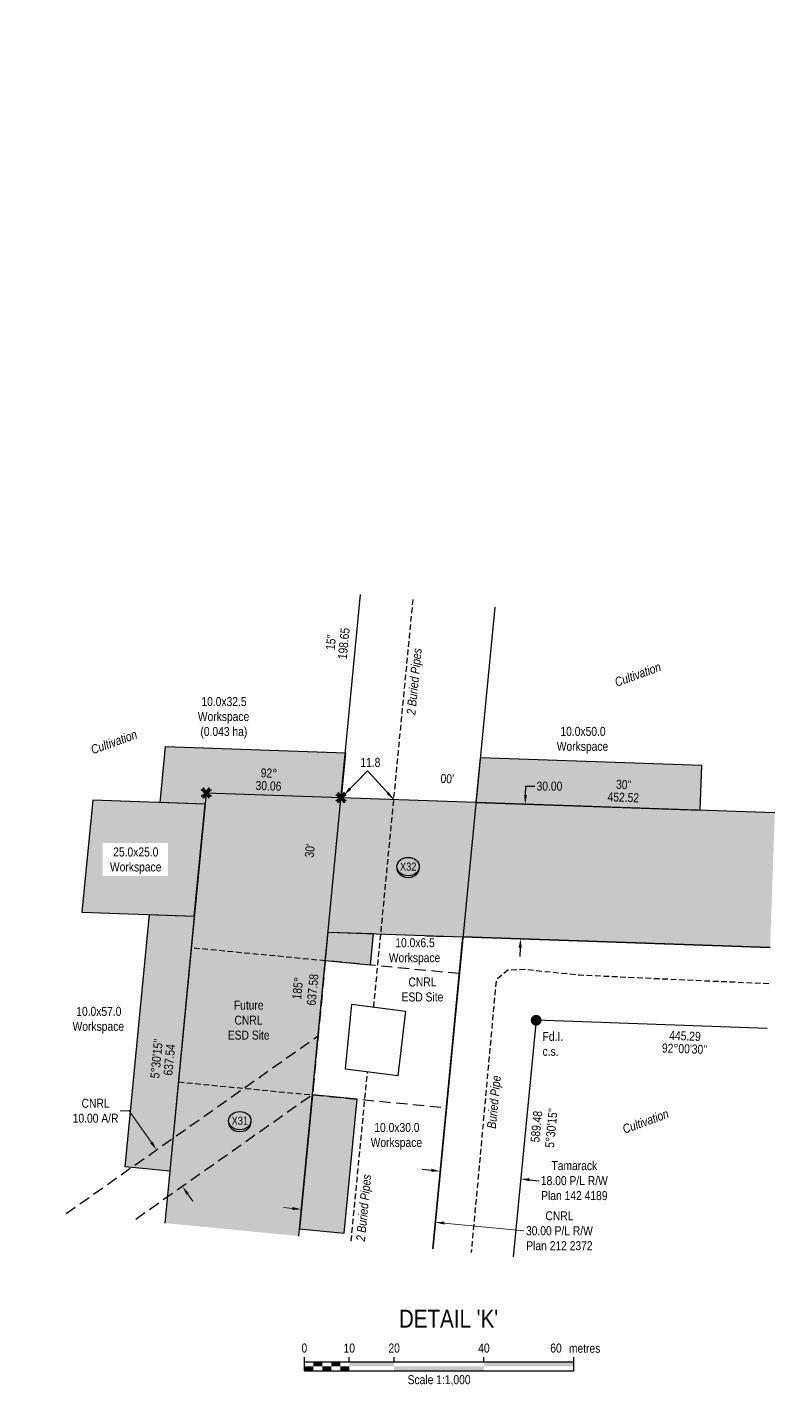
# Model space of a CAD drawing. Extents: x 338216 to 346362, y 6125251 to 6136161.
# Drawn here: x 340804 to 341637, y 6134000 to 6135513 of the extents above; entities that cross this region are included whole.
import ezdxf
from ezdxf.enums import TextEntityAlignment as Align

# ---------------------------------------------------------------- set-up
doc = ezdxf.new("R2010")
doc.units = 0
doc.header["$LTSCALE"] = 5
doc.header["$PDSIZE"] = 0.5
for name, pattern in [('foc-ACCESSROAD', [3.75, 2.5, -1.25]), ('HIDDEN2', [1.875, 1.25, -0.625]), ('UG_PIPE', [1.875, 1.25, -0.625])]:
    doc.linetypes.add(name, pattern=pattern)
doc.layers.get('Defpoints').update_dxf_attribs({"color": 9})
for name, color, linetype in [('AS-FENCE', 48, 'foc-FENCE'), ('AS-PIPE-UG', 44, 'UG_PIPE'), ('AS-PIPE-UG-T', 44, 'Continuous'), ('C-AR', 13, 'foc-ACCESSROAD'), ('C-RW', 13, 'Continuous'), ('C-WS', 13, 'foc-ACCESSROAD'), ('DETAIL-T', 7, 'Continuous'), ('F-RW', 190, 'Continuous'), ('L-BD', 7, 'Continuous'), ('L-BD1', 253, 'Continuous'), ('L-MON', 1, 'Continuous'), ('P-CROSSINGS', 250, 'Continuous'), ('P-PROPOSED', 10, 'Continuous'), ('P-PROPOSED-H', 21, 'Continuous'), ('P-TEMP-BLUE', 146, 'Continuous'), ('P-TEMP-BLUE-T', 146, 'Continuous'), ('P-TXT', 4, 'Continuous'), ('T-EXISTING TFA', 220, 'HIDDEN2'), ('T-EXISTING TFA-T', 220, 'Continuous')]:
    doc.layers.add(name, color=color, linetype=linetype)
for name, color, linetype, lineweight in [('C-AR-T', 13, 'Continuous', 9), ('C-RW-T', 13, 'Continuous', 9), ('T-TEXT', 48, 'Continuous', 18), ('T-TIE-T', 201, 'Continuous', 18)]:
    doc.layers.add(name, color=color, linetype=linetype, lineweight=lineweight)
doc.layers.add('P-TEMP-BLUE-H', color=7, linetype='Continuous', true_color=0x99e6ff)
doc.styles.add('80', font='ARIALN.TTF', dxfattribs={"height": 10})
doc.styles.add('80CG', font='ARIALN.TTF', dxfattribs={"height": 10})
doc.styles.add('80L', font='ARIALN.TTF', dxfattribs={"height": 10})
doc.styles.add('80LS', font='ARIALNI.TTF', dxfattribs={"height": 10})
doc.styles.add('Crossing', font='ARIALN.TTF', dxfattribs={"height": 10})
doc.styles.add('foc-LtypeFont', font='ARIALN.TTF', dxfattribs={"height": 7.35})
doc.linetypes.add('foc-FENCE', pattern='A,10,-1,["X",foc-LtypeFont,S=0.2,R=0,X=-0.625,Y=-0.75],-1.24', length=12.24)
doc.dimstyles.new('Compass 5 000', dxfattribs={"dimscale": 5, "dimtxt": 9, "dimasz": 2, "dimexe": 0.2, "dimexo": 0.0625, "dimgap": 0.5, "dimtad": 0, "dimtih": 1, "dimtoh": 1, "dimzin": 0, "dimdsep": 46, "dimtxsty": '80CG', "dimcen": 0.1, "dimse1": 1, "dimse2": 1, "dimclrd": 256, "dimclrt": 256, "dimaunit": 1, "dimadec": 4, "dimazin": 0, "dimtfac": 0.06, "dimtofl": 0, "dimtmove": 0, "dimatfit": 1, "dimfxl": 0.2, "dimtolj": 1, "dimtzin": 0, "dimlwd": -1, "dimarcsym": 0})

# ---------------------------------------------------------------- blocks, each defined once
blk = doc.blocks.new('xing2')
h = blk.add_hatch(color=50)
h.dxf.hatch_style = 1
edge = h.paths.add_edge_path()
edge.add_ellipse((0, 0), major_axis=(-12.5, 0), ratio=0.816297, start_angle=0, end_angle=360)
h = blk.add_hatch(color=250)
h.dxf.hatch_style = 1
edge = h.paths.add_edge_path()
edge.add_ellipse((0, -2), major_axis=(-12.5, 0), ratio=0.816297, start_angle=0, end_angle=180)
edge.add_line((12.5, -2), (12.5, 0))
edge.add_ellipse((0, 0), major_axis=(-12.5, 0), ratio=0.816297, start_angle=0, end_angle=180, ccw=False)
edge.add_line((-12.5, 0), (-12.5, -2))
at = {"color": 250}
blk.add_ellipse((0, 0), major_axis=(-12.5, 0), ratio=0.816297, dxfattribs=at)
blk.add_ellipse((0, -2), major_axis=(-12.5, 0), ratio=0.816297, start_param=0, end_param=3.141593, dxfattribs=at)
at = {"color": 250, "style": 'Crossing'}
blk.add_attdef('CROSSING', text='', height=9, dxfattribs=at).set_placement((0.1, 0), align=Align.MIDDLE_CENTER)
at = {"color": 250, "style": 'Crossing', "flags": 1}
for tag, p in [('OWNER', (0.1, -12.5)), ('DESCRIPTION', (0.1, -25.8)), ('LOCATION', (0.1, -39.3)), ('DWG_REF', (0.1, -52.8))]:
    blk.add_attdef(tag, text='', height=9, dxfattribs=at).set_placement(p, align=Align.MIDDLE_CENTER)
blk = doc.blocks.new('fdia')
at = {"color": 255, "const_width": 1}
blk.add_lwpolyline([(-0.5, 0, 1), (0.5, 0, 1)], format="xyb", close=True, dxfattribs=at)
blk = doc.blocks.new('Fdiaa')
blk.add_blockref('fdia', (0, 0))
blk = doc.blocks.new('fdib')
at = {"color": 1, "const_width": 1.6}
blk.add_lwpolyline([(-0.4, 0, 1), (0.4, 0, 1)], format="xyb", close=True, dxfattribs=at)
at = {"color": 1}
blk.add_circle((0, 0), 0.8, dxfattribs=at)
blk = doc.blocks.new('Fdibb')
blk.add_blockref('fdib', (0, 0))
blk = doc.blocks.new('fdicc')
for name in ['Fdibb', 'Fdiaa']:
    blk.add_blockref(name, (0, 0))
blk = doc.blocks.new('FDI')
blk.add_blockref('fdicc', (0, 0))
blk = doc.blocks.new('TEMP')
h = blk.add_hatch(color=255)
h.dxf.hatch_style = 1
h.paths.add_polyline_path([(0, 0.25), (-0.67, 1.15), (-0.67, 0.67), (-1.15, 0.67), (-0.25, 0), (-1.15, -0.67), (-0.67, -0.67), (-0.67, -1.15), (0, -0.25), (0.67, -1.15), (0.67, -0.67), (1.15, -0.67), (0.25, 0), (1.15, 0.67), (0.67, 0.67), (0.67, 1.15)])
h.paths.add_polyline_path([(0.57, 0.85), (0.57, 0.57), (0.85, 0.57), (0.08, 0), (0.85, -0.57), (0.57, -0.57), (0.57, -0.85), (0, -0.08), (-0.57, -0.85), (-0.57, -0.57), (-0.85, -0.57), (-0.08, 0), (-0.85, 0.57), (-0.57, 0.57), (-0.57, 0.85), (0, 0.08)], flags=16)
h = blk.add_hatch(color=1)
h.dxf.hatch_style = 1
h.paths.add_polyline_path([(0, 0.08), (-0.57, 0.85), (-0.57, 0.57), (-0.85, 0.57), (-0.08, 0), (-0.85, -0.57), (-0.57, -0.57), (-0.57, -0.85), (0, -0.08), (0.57, -0.85), (0.57, -0.57), (0.85, -0.57), (0.08, 0), (0.85, 0.57), (0.57, 0.57), (0.57, 0.85)])
at = {"color": 1}
for p, q in [((-0.08, 0), (0.08, 0)), ((0, 0.08), (0, -0.08))]:
    blk.add_line(p, q, dxfattribs=at)
at = {"color": 255, "flags": 128}
blk.add_lwpolyline([(-0.25, 0), (-1.15, 0.67), (-0.67, 0.67), (-0.67, 1.15), (0, 0.25), (0.67, 1.15), (0.67, 0.67), (1.15, 0.67), (0.25, 0), (1.15, -0.67), (0.67, -0.67), (0.67, -1.15), (0, -0.25), (-0.67, -1.15), (-0.67, -0.67), (-1.15, -0.67)], close=True, dxfattribs=at)
at = {"color": 1, "flags": 128}
blk.add_lwpolyline([(-0.08, 0), (-0.85, 0.57), (-0.57, 0.57), (-0.57, 0.85), (0, 0.08), (0.57, 0.85), (0.57, 0.57), (0.85, 0.57), (0.08, 0), (0.85, -0.57), (0.57, -0.57), (0.57, -0.85), (0, -0.08), (-0.57, -0.85), (-0.57, -0.57), (-0.85, -0.57)], close=True, dxfattribs=at)
blk = doc.blocks.new('*D303')
at = {"layer": 'C-AR-T', "transparency": 16777216}
for p, q in [((340917.6, 6134306.5), (340907.6, 6134306.5)), ((340942.5, 6134271.3), (340917.6, 6134306.5)), ((340982.8, 6134214.1), (340988.6, 6134205.9))]:
    blk.add_line(p, q, dxfattribs=at)
for points in [[(340943.8, 6134272.2), (340941.1, 6134270.3), (340948.2, 6134263.1)], [(340984.2, 6134215), (340981.4, 6134213.1), (340977, 6134222.3)]]:
    blk.add_solid(points, dxfattribs=at)
at = {"layer": 'Defpoints', "color": 0, "transparency": 16777216}
for p in [(340977, 6134222.3), (340804.1, 6134161.5), (340832.9, 6134120.6)]:
    blk.add_point(p, dxfattribs=at)
at = {"layer": 'C-AR-T', "transparency": 16777216, "insert": (340880.3, 6134306.5), "char_height": 10, "attachment_point": 5, "style": '80CG'}
blk.add_mtext('\\A1;CNRL\\P10.00 A/R', dxfattribs=at)
blk = doc.blocks.new('*D305')
at = {"layer": 'Defpoints', "color": 0, "transparency": 16777216}
for p in [(341386.8, 6135512.9), (341476.3, 6135504.3), (341353.6, 6134230.6)]:
    blk.add_point(p, dxfattribs=at)
at = {"layer": 'F-RW', "transparency": 16777216}
for p, q in [((341254.1, 6134240.2), (341244.1, 6134241.2)), ((341363.6, 6134229.7), (341374.3, 6134228.7))]:
    blk.add_line(p, q, dxfattribs=at)
for points in [[(341254.3, 6134241.9), (341253.9, 6134238.6), (341264, 6134239.3)], [(341363.7, 6134231.3), (341363.4, 6134228), (341353.6, 6134230.6)]]:
    blk.add_solid(points, dxfattribs=at)
at = {"layer": 'F-RW', "transparency": 16777216, "insert": (341413.4, 6134228.7), "char_height": 10, "attachment_point": 5, "style": '80CG'}
blk.add_mtext('\\A1;Tamarack\\P18.00 P/L R/W\\PPlan 142 4189', dxfattribs=at)
blk = doc.blocks.new('*D304')
at = {"layer": 'C-RW-T', "transparency": 16777216}
for p, q in [((341099.4, 6134197.8), (341089.5, 6134198.7)), ((341268.6, 6134181.5), (341357.3, 6134172.9))]:
    blk.add_line(p, q, dxfattribs=at)
for points in [[(341099.6, 6134199.4), (341099.3, 6134196.1), (341109.4, 6134196.8)], [(341268.8, 6134183.1), (341268.5, 6134179.8), (341258.7, 6134182.4)]]:
    blk.add_solid(points, dxfattribs=at)
at = {"layer": 'Defpoints', "color": 0, "transparency": 16777216}
for p in [(341176.1, 6134888.6), (341325.3, 6134874.2), (341258.7, 6134182.4)]:
    blk.add_point(p, dxfattribs=at)
at = {"layer": 'C-RW-T', "transparency": 16777216, "insert": (341396.8, 6134172.9), "char_height": 10, "attachment_point": 5, "style": '80CG'}
blk.add_mtext('\\A1;CNRL\\P30.00 P/L R/W\\PPlan 212 2372', dxfattribs=at)
blk = doc.blocks.new('*U254')
at = {"color": 0}
for p, q in [((-150, 0), (-150, 15)), ((-150, 10), (150.2, 10)), ((-150, 0), (150.2, 0)), ((-100, 10), (-100, 15)), ((-50, 10), (-50, 15)), ((50, 10), (50, 15)), ((150.2, 0), (150.2, 15))]:
    blk.add_line(p, q, dxfattribs=at)
for points in [[(-150, 5), (-140, 5), (-150, 0), (-140, 0)], [(-140, 10), (-130, 10), (-140, 5), (-130, 5)], [(-130, 5), (-120, 5), (-130, 0), (-120, 0)], [(-120, 10), (-110, 10), (-120, 5), (-110, 5)], [(-110, 5), (-100, 5), (-110, 0), (-100, 0)], [(-100, 10), (-50, 10), (-100, 5), (-50, 5)], [(-50, 5), (50, 5), (-50, 0), (50, 0)], [(50, 10), (150.2, 10), (50, 5), (150.2, 5)]]:
    blk.add_solid(points, dxfattribs=at)
at = {"color": 0, "style": '80'}
blk.add_text('metres', height=10, dxfattribs=at).set_placement((162.2, 20), align=Align.CENTER)
at = {"color": 0, "char_height": 10, "style": '80'}
for s, insert, attachment_point in [('0', (-150, 30.2), 2), ('10', (-100, 30.2), 2), ('20', (-50, 30.2), 2), ('40', (50, 30.2), 2), ('60', (136.7, 30.2), 3), ('Scale 1:1,000', (0.1, -5), 2)]:
    blk.add_mtext(s, dxfattribs=dict(at, insert=insert, attachment_point=attachment_point))
blk = doc.blocks.new('*D306')
at = {"layer": 'Defpoints', "color": 0, "transparency": 16777216}
for p in [(341358.7, 6134647.8), (341386.5, 6134646.9), (341381.2, 6134497.1)]:
    blk.add_point(p, dxfattribs=at)
at = {"layer": 'P-TXT', "transparency": 16777216}
for p, q in [((341359.1, 6134657.8), (341359.4, 6134667.9)), ((341359.4, 6134667.9), (341369.4, 6134667.9)), ((341353.1, 6134488.1), (341352.8, 6134478.1))]:
    blk.add_line(p, q, dxfattribs=at)
for points in [[(341357.4, 6134657.9), (341360.7, 6134657.8), (341358.7, 6134647.8)], [(341351.4, 6134488.1), (341354.8, 6134488), (341353.5, 6134498.1)]]:
    blk.add_solid(points, dxfattribs=at)
at = {"layer": 'P-TXT', "transparency": 16777216, "insert": (341385.7, 6134667.9), "char_height": 10, "attachment_point": 5, "style": '80CG'}
blk.add_mtext('\\A1;30.00', dxfattribs=at)

msp = doc.modelspace()

# ---------------------------------------------------------------- hatches: boundary and pattern name
at = {"layer": 'P-TEMP-BLUE-H'}
h = msp.add_hatch(color=256, dxfattribs=at)
h.dxf.hatch_style = 1
h.paths.add_polyline_path([(341153.62, 6134655.037), (341003.466, 6134660.302), (341002.265, 6134647.839), (340952.213, 6134649.594), (340958.219, 6134711.908), (341158.425, 6134704.888)])
h = msp.add_hatch(color=256, dxfattribs=at)
h.dxf.hatch_style = 1
h.paths.add_polyline_path([(341553.585, 6134641.011), (341555.337, 6134690.969), (341308.598, 6134699.622), (341303.794, 6134649.77)])
h = msp.add_hatch(color=256, dxfattribs=at)
h.dxf.hatch_style = 1
h.paths.add_polyline_path([(341002.265, 6134647.839), (340877.136, 6134652.227), (340865.124, 6134527.599), (340990.252, 6134523.211)])
h = msp.add_hatch(color=256, dxfattribs=at)
h.dxf.hatch_style = 1
h.paths.add_polyline_path([(340990.252, 6134523.211), (340962.875, 6134239.168), (340913.116, 6134243.964), (340940.201, 6134524.966)])
h = msp.add_hatch(color=256, dxfattribs=at)
h.dxf.hatch_style = 1
h.paths.add_polyline_path([(341185.877, 6134468.659), (341136.119, 6134473.458), (341139.206, 6134505.483), (341189.257, 6134503.724)])
h = msp.add_hatch(color=256, dxfattribs=at)
h.dxf.hatch_style = 1
h.paths.add_polyline_path([(341121.742, 6134324.297), (341107.354, 6134175.022), (341157.112, 6134170.226), (341171.5, 6134319.497)])

# ---------------------------------------------------------------- linework, layer by layer
at = {"layer": 'AS-FENCE', "flags": 128}
msp.add_lwpolyline([(341216.847, 6134345.295), (341158.417, 6134352.77), (341165.787, 6134425.04), (341225.447, 6134417.275)], close=True, dxfattribs=at)
at = {"layer": 'AS-PIPE-UG', "flags": 128}
for points in [[(341629.992, 6134447.936), (341560.387, 6134450.885), (341419.147, 6134457.41), (341358.502, 6134463.63), (341339.432, 6134463.005), (341326.322, 6134452.085), (341307.857, 6134249.255), (341298.474, 6134148.59)], [(341164.881, 6134161.467), (341183.058, 6134349.618)]]:
    msp.add_lwpolyline(points, dxfattribs=at)
at = {"layer": 'C-AR', "flags": 128}
msp.add_lwpolyline([(340847.475, 6134192.06), (341128.067, 6134389.925), (341121.742, 6134324.297), (340923.786, 6134184.705)], dxfattribs=at)
at = {"layer": 'C-RW', "flags": 128}
msp.add_lwpolyline([(341106.589, 6134167.085), (341175.443, 6134881.446)], dxfattribs=at)
at = {"layer": 'F-RW', "flags": 128}
for points in [[(341631.407, 6134488.296), (341289.297, 6134500.321)], [(341370.744, 6134407.422), (341345.373, 6134144.07)], [(341628.251, 6134398.298), (341370.89, 6134407.323)]]:
    msp.add_lwpolyline(points, dxfattribs=at)
at = {"layer": 'P-TEMP-BLUE', "flags": 128}
for points in [[(341153.62, 6134655.037), (341003.466, 6134660.302), (341002.265, 6134647.839), (340952.213, 6134649.594), (340958.219, 6134711.908), (341158.425, 6134704.888)], [(341553.585, 6134641.011), (341555.337, 6134690.969), (341308.598, 6134699.622), (341303.794, 6134649.77)], [(341002.265, 6134647.839), (340877.136, 6134652.227), (340865.124, 6134527.599), (340990.252, 6134523.211)], [(340990.252, 6134523.211), (340962.875, 6134239.168), (340913.116, 6134243.964), (340940.201, 6134524.966)], [(341121.742, 6134324.297), (341107.354, 6134175.022), (341157.112, 6134170.226), (341171.5, 6134319.497)]]:
    msp.add_lwpolyline(points, close=True, dxfattribs=at)
msp.add_lwpolyline([(341185.877, 6134468.659), (341136.119, 6134473.458), (341139.206, 6134505.483), (341189.257, 6134503.724), (341185.877, 6134468.659)], dxfattribs=at)
at = {"layer": 'T-EXISTING TFA', "flags": 128}
msp.add_lwpolyline([(341136.119, 6134473.458), (340986.844, 6134487.846), (340972.457, 6134338.582), (341121.731, 6134324.183)], close=True, dxfattribs=at)

# ---------------------------------------------------------------- block references
at = {"layer": 'DETAIL-T', "xscale": 0.9995602683516067, "yscale": 0.9995602683516067, "zscale": 0.9995602683516067}
msp.add_blockref('*U254', (341262.716, 6134017.142), dxfattribs=at)
at = {"layer": 'L-MON', "xscale": 4.998900549999979, "yscale": 4.998900549999979}
for name, p, zscale in [('TEMP', (341003.466, 6134660.302), 24.99450274999987), ('TEMP', (341153.62, 6134655.037), 24.99450274999987), ('FDI', (341370.89, 6134407.323), 24.99999999999971)]:
    msp.add_blockref(name, p, dxfattribs=dict(at, zscale=zscale))
at = {"layer": 'P-CROSSINGS', "xscale": 0.9997908399999926, "yscale": 0.9997908399999926, "zscale": 0.9997908399999926}
for p, values in [((341228.292, 6134578.391), {'CROSSING': 'X32'}), ((341040.848, 6134295.498), {'CROSSING': 'X31'})]:
    msp.add_blockref('xing2', p, dxfattribs=at).add_auto_attribs(values)

# ---------------------------------------------------------------- texts
at = {"layer": 'AS-PIPE-UG-T', "char_height": 9.9978, "attachment_point": 1, "style": '80L'}
for s, width, insert, rotation in [('{\\fArial Narrow|b0|i1|c0|p34;2 Buried Pipes}', 74.56518, (341226.421, 6134747.881), 84.494515), ('\\pi0.3054;{\\fArial Narrow|b0|i1|c0|p34;Buried Pipe}', 59.03588, (341315.959, 6134286.974), 84.499854), ('{\\fArial Narrow|b0|i1|c0|p34;2 Buried Pipes}', 74.56518, (341170.217, 6134161.894), 84.494515)]:
    msp.add_mtext_dynamic_manual_height_columns(s, width=width, gutter_width=49.989, heights=[0], dxfattribs=dict(at, insert=insert, rotation=rotation))
at = {"layer": 'C-AR-T', "insert": (341244.282, 6134441.5), "char_height": 9.9978, "attachment_point": 5, "style": '80CG'}
msp.add_mtext('\\A1;CNRL\\PESD Site', dxfattribs=at)
at = {"layer": 'DETAIL-T', "color": 3, "insert": (341273.371, 6134075.064), "char_height": 19.9912, "width": 223.75959, "attachment_point": 5, "style": '80CG'}
msp.add_mtext("DETAIL 'K'", dxfattribs=at)
at = {"layer": 'L-BD', "style": '80L'}
for s, height, rotation, p in [("15''", 9.9978, 84.4945, (341142.442, 6134828.103)), ('198.65', 9.9978, 84.4945, (341156.623, 6134826.736)), ('445.29', 9.9979, 357.9916, (341536.632, 6134389.846)), ("92°00'30''", 9.9979, 357.9916, (341536.133, 6134375.608))]:
    msp.add_text(s, height=height, rotation=rotation, dxfattribs=at).set_placement(p, align=Align.MIDDLE)
at = {"layer": 'L-BD', "char_height": 9.9978, "attachment_point": 2, "style": '80L'}
for s, insert, width, rotation in [("30'", (341113.854, 6134596.482), 28.7467, 84.494515), ('185°\\P637.58', (341100.354, 6134443.341), 28.7467, 84.494515), ("589.48\\P5°30'15'' ", (341366.192, 6134289.409), 53.7086, 84.497153)]:
    msp.add_mtext(s, dxfattribs=dict(at, insert=insert, width=width, rotation=rotation))
at = {"layer": 'L-BD1', "style": '80L'}
for s, rotation, p in [('92°', 357.9869, (341073.354, 6134682.535)), ("00'", 357.9869, (341271.89, 6134676.295)), ('30.06', 357.9869, (341072.853, 6134668.297)), ("30''", 357.9916, (341468.453, 6134669.758)), ('452.52', 357.9916, (341467.954, 6134655.52)), ("5°30'15''", 84.4945, (340948.199, 6134364.609)), ('637.54', 84.4945, (340962.381, 6134363.242))]:
    msp.add_text(s, height=9.9978, rotation=rotation, dxfattribs=at).set_placement(p, align=Align.MIDDLE)
at = {"layer": 'L-MON', "insert": (341378.058, 6134394.344), "char_height": 9.9979, "attachment_point": 1, "style": '80L'}
msp.add_mtext_dynamic_manual_height_columns('Fd.I.\\Pc.s.', width=18.51709, gutter_width=50, heights=[0], dxfattribs=at)
at = {"layer": 'P-TEMP-BLUE-T', "char_height": 9.9978, "attachment_point": 1, "style": '80L', "bg_fill": 3, "box_fill_scale": 1.2, "bg_fill_color": 256, "bg_fill_transparency": 0}
for s, insert in [('\\pi7.0369;10.0x32.5\\P\\pi3.0269;Workspace\\P\\pi5.9287;(0.043 ha)', (340991.115, 6134767.131)), ('\\pi10.222;10.0x6.5\\P\\pi3.0269;Workspace', (341203.828, 6134498.626))]:
    msp.add_mtext_dynamic_manual_height_columns(s, width=62.68527, gutter_width=49.989, heights=[0], dxfattribs=dict(at, insert=insert))
at = {"layer": 'T-EXISTING TFA-T', "insert": (341016.47, 6134429.076), "char_height": 9.99791, "attachment_point": 1, "style": '80L'}
msp.add_mtext_dynamic_manual_height_columns('\\pi17.748;Future \\P\\pi18.474;CNRL\\P\\pi11.041;ESD Site', width=67.14028, gutter_width=50, heights=[0], dxfattribs=at)
at = {"layer": 'T-TEXT', "style": '80LS'}
for p in [(341484.036, 6134792.371), (340900.736, 6134717.15), (341492.72, 6134294.756)]:
    msp.add_text('Cultivation', height=9.99791, rotation=20, dxfattribs=at).set_placement(p, align=Align.MIDDLE_CENTER)
at = {"layer": 'T-TIE-T', "insert": (341175.15, 6134699.368), "char_height": 9.9978, "attachment_point": 1, "style": '80L'}
msp.add_mtext_dynamic_manual_height_columns('11.8', width=38.50013, gutter_width=50, heights=[0], dxfattribs=at)

# ---------------------------------------------------------------- dimensions: what is measured, and where the dimension line sits
at = {"layer": 'C-AR-T'}
dim = msp.add_linear_dim(base=(340977.029, 6134222.25), p1=(340804.116, 6134161.485), p2=(340832.925, 6134120.632), angle=305.1903, text='CNRL\\P10.00 A/R', dimstyle='Compass 5 000', dxfattribs=at)
dim.commit()
dim.dimension.update_dxf_attribs({"geometry": '*D303', "text_midpoint": (340880.337, 6134306.5), "dimtype": 161})
at = {"layer": 'P-TXT'}
dim = msp.add_linear_dim(base=(341358.717, 6134647.844), p1=(341381.244, 6134497.089), p2=(341386.496, 6134646.87), angle=87.991622, text='30.00', dimstyle='Compass 5 000', dxfattribs=at)
dim.commit()
dim.dimension.update_dxf_attribs({"geometry": '*D306', "text_midpoint": (341385.744, 6134667.898), "dimtype": 161})

# ---------------------------------------------------------------- leaders
at = {"layer": 'T-TIE-T'}
for points in [[(341156.748, 6134657.992), (341183.114, 6134684.84)], [(341212.365, 6134652.977), (341183.114, 6134684.84)]]:
    msp.add_leader(points, dimstyle='Compass 5 000', dxfattribs=at)

# ---------------------------------------------------------------- next in the draw order: hatches: boundary and pattern name
at = {"layer": 'P-PROPOSED-H'}
h = msp.add_hatch(color=256, dxfattribs=at)
h.dxf.hatch_style = 1
h.paths.add_polyline_path([(341631.404, 6134488.223), (341636.66, 6134638.098), (341003.466, 6134660.302), (340957.314, 6134181.473), (341106.589, 6134167.085), (341139.206, 6134505.483)])

# ---------------------------------------------------------------- next in the draw order: linework, layer by layer
at = {"layer": 'AS-PIPE-UG', "flags": 128}
msp.add_lwpolyline([(341190.039, 6134421.884), (341233.893, 6134875.812)], dxfattribs=at)
at = {"layer": 'C-RW', "flags": 128}
msp.add_lwpolyline([(341324.734, 6134867.056), (341255.89, 6134152.695)], dxfattribs=at)
at = {"layer": 'C-WS', "flags": 128}
msp.add_lwpolyline([(341121.742, 6134324.297), (341270.953, 6134309.904), (341285.426, 6134459.171), (341136.13, 6134473.572)], close=True, dxfattribs=at)
at = {"layer": 'F-RW', "flags": 128}
msp.add_lwpolyline([(341255.808, 6134152.703), (341289.297, 6134500.321)], dxfattribs=at)
at = {"layer": 'P-PROPOSED', "flags": 128}
for points in [[(341636.66, 6134638.098), (341003.466, 6134660.302), (340957.314, 6134181.473)], [(341106.589, 6134167.085), (341139.206, 6134505.483), (341631.404, 6134488.223)]]:
    msp.add_lwpolyline(points, dxfattribs=at)

# ---------------------------------------------------------------- next in the draw order: texts
at = {"layer": 'P-TEMP-BLUE-T', "insert": (340851.662, 6134422.198), "char_height": 9.9978, "attachment_point": 1, "style": '80L', "bg_fill": 3, "box_fill_scale": 1.2, "bg_fill_color": 256, "bg_fill_transparency": 0}
msp.add_mtext_dynamic_manual_height_columns('\\pi7.0813;10.0x57.0\\P\\pi3.0269;Workspace', width=62.68527, gutter_width=49.989, heights=[0], dxfattribs=at)

# ---------------------------------------------------------------- next in the draw order: dimensions: what is measured, and where the dimension line sits
at = {"layer": 'C-RW-T'}
dim = msp.add_linear_dim(base=(341258.67, 6134182.419), p1=(341176.053, 6134888.623), p2=(341325.33, 6134874.239), angle=354.496291, text='CNRL\\P30.00 P/L R/W\\PPlan 212 2372', dimstyle='Compass 5 000', dxfattribs=at)
dim.commit()
dim.dimension.update_dxf_attribs({"geometry": '*D304', "text_midpoint": (341396.762, 6134172.917), "dimtype": 161})
at = {"layer": 'F-RW'}
dim = msp.add_linear_dim(base=(341353.614, 6134230.642), p1=(341386.764, 6135512.931), p2=(341476.33, 6135504.301), angle=354.496581, text='Tamarack\\P18.00 P/L R/W\\PPlan 142 4189', dimstyle='Compass 5 000', dxfattribs=at)
dim.commit()
dim.dimension.update_dxf_attribs({"geometry": '*D305', "text_midpoint": (341413.366, 6134228.651), "dimtype": 161})

# ---------------------------------------------------------------- next in the draw order: texts
at = {"layer": 'P-TEMP-BLUE-T', "char_height": 9.9978, "attachment_point": 1, "style": '80L', "bg_fill": 2}
for s, width, insert in [('\\pi4.189;10.0x50.0\\P\\pi0.13467;Workspace', 56.90082, (341393.72, 6134733.937)), ('\\pi6.6277;25.0x25.0\\P\\pi3.0269;Workspace', 62.68527, (340893.288, 6134599.658))]:
    msp.add_mtext_dynamic_manual_height_columns(s, width=width, gutter_width=49.989, heights=[0], dxfattribs=dict(at, insert=insert))
at = {"layer": 'P-TEMP-BLUE-T', "insert": (341183.577, 6134292.938), "char_height": 9.9978, "attachment_point": 1, "style": '80L', "bg_fill": 3, "box_fill_scale": 1.2, "bg_fill_color": 256, "bg_fill_transparency": 0}
msp.add_mtext_dynamic_manual_height_columns('\\pi7.0813;10.0x30.0\\P\\pi3.0269;Workspace', width=62.68527, gutter_width=49.989, heights=[0], dxfattribs=at)

doc.saveas('drawing.dxf')
